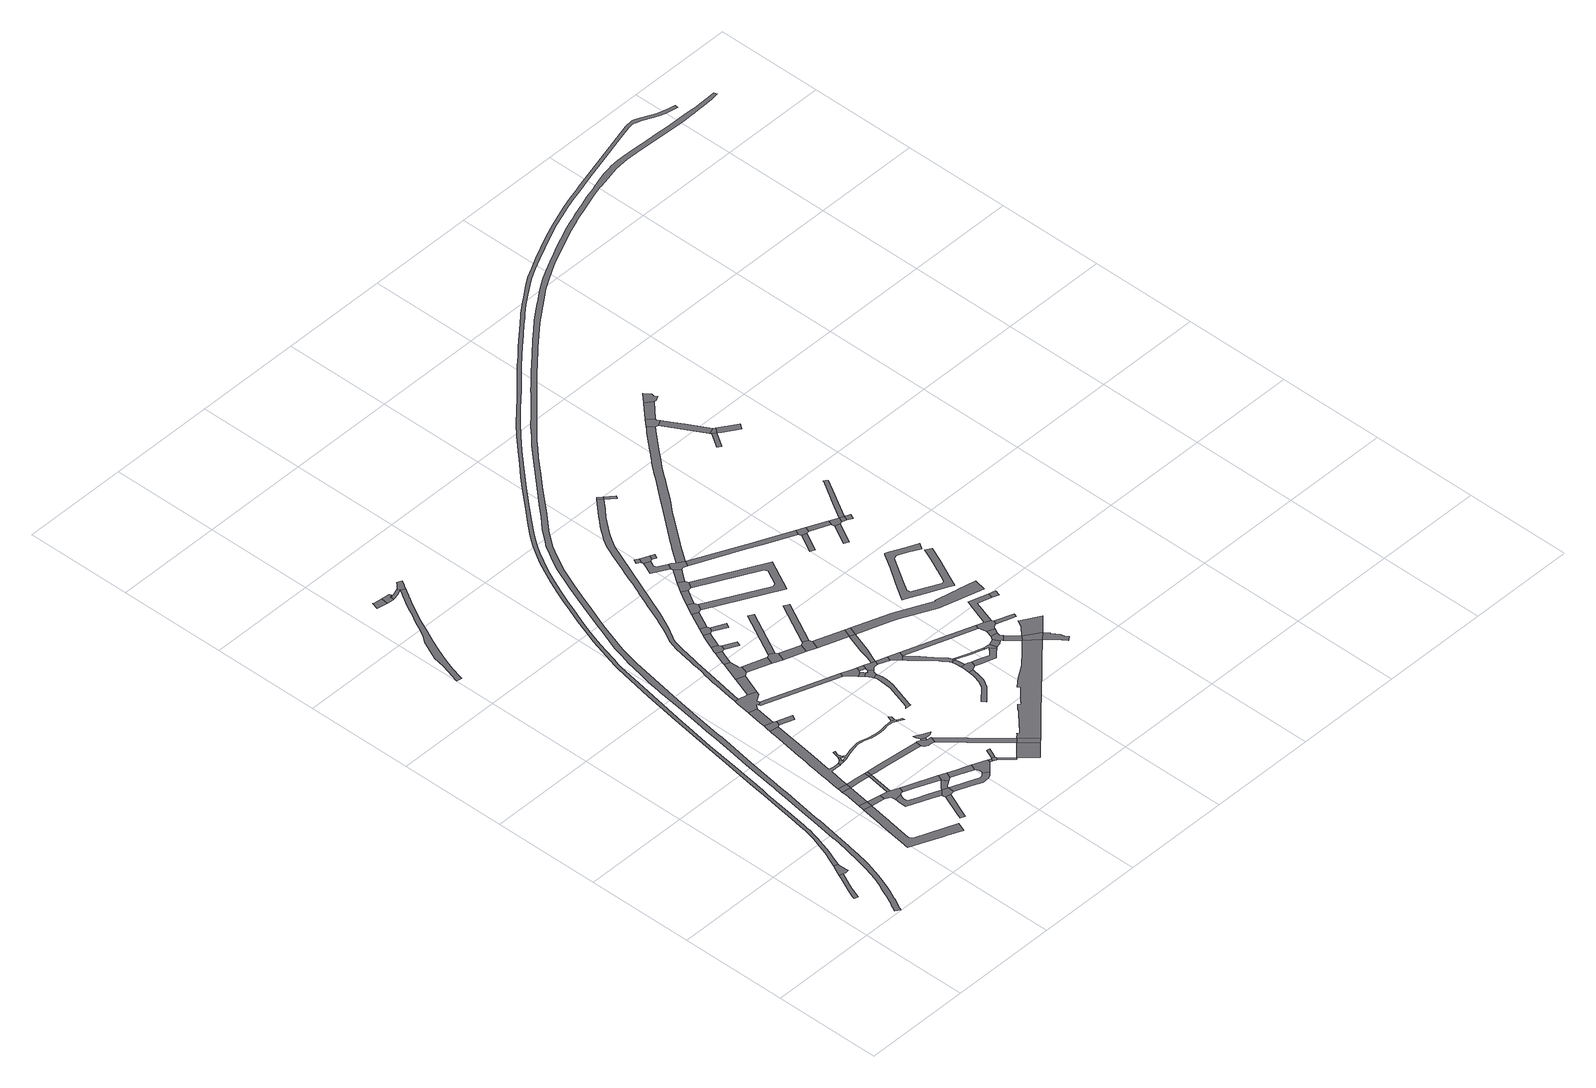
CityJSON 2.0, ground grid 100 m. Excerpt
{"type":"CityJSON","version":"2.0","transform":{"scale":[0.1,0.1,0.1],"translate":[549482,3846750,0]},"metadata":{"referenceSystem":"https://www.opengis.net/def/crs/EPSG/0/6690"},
"CityObjects":{
"road1":{"type":"Road","attributes":{"RoadStructureAttribute.sectionType":"1"},"geometry":[{"type":"MultiSurface","lod":"1","boundaries":[[[0,1,2,3,4,5,6,7,8,9,10,11,12,13,14]]]}]},
"road2":{"type":"Road","geometry":[{"type":"MultiSurface","lod":"1","boundaries":[[[15,16,17,0,14,18,19,20,21,22,23,24,25]]]}]},
"road3":{"type":"Road","attributes":{"RoadStructureAttribute.sectionType":"1"},"geometry":[{"type":"MultiSurface","lod":"1","boundaries":[[[26,27,28,29,30,31,32,33,34,35,36,37,38,39,40,41,42,43,44]]]}]},
"road4":{"type":"Road","geometry":[{"type":"MultiSurface","lod":"1","boundaries":[[[45,26,44,46]]]}]},
"road5":{"type":"Road","attributes":{"RoadStructureAttribute.sectionType":"1"},"geometry":[{"type":"MultiSurface","lod":"1","boundaries":[[[47,48,49,50,45,46,51]]]}]},
"road6":{"type":"Road","attributes":{"RoadStructureAttribute.sectionType":"1"},"geometry":[{"type":"MultiSurface","lod":"1","boundaries":[[[46,44,52,53]]]}]},
"road7":{"type":"Road","geometry":[{"type":"MultiSurface","lod":"1","boundaries":[[[54,55,47,51,56]]]}]},
"road8":{"type":"Road","geometry":[{"type":"MultiSurface","lod":"1","boundaries":[[[53,52,57,58,59,60,61,62,63,64,65,66]]]}]},
"road9":{"type":"Road","attributes":{"RoadStructureAttribute.sectionType":"1"},"geometry":[{"type":"MultiSurface","lod":"1","boundaries":[[[67,56,51,68,69,70]]]}]},
"road10":{"type":"Road","attributes":{"RoadStructureAttribute.sectionType":"1"},"geometry":[{"type":"MultiSurface","lod":"1","boundaries":[[[69,66,65,71]]]}]},
"road11":{"type":"Road","attributes":{"RoadStructureAttribute.sectionType":"1"},"geometry":[{"type":"MultiSurface","lod":"1","boundaries":[[[72,73,74,75,76,77,61,60,78,79,80,81,82,83]]]}]},
"road12":{"type":"Road","attributes":{"RoadStructureAttribute.sectionType":"1"},"geometry":[{"type":"MultiSurface","lod":"1","boundaries":[[[84,85,86,87,88]]]}]},
"road13":{"type":"Road","attributes":{"RoadStructureAttribute.sectionType":"1"},"geometry":[{"type":"MultiSurface","lod":"1","boundaries":[[[89,90,91,92,93,94,95,96,97,98,99,100,101,102,103,104,105,106,107,108,109,110,111,112,113,114,115,116,117,118,119,120,121,122,123,124]]]}]},
"road14":{"type":"Road","attributes":{"RoadStructureAttribute.sectionType":"1"},"geometry":[{"type":"MultiSurface","lod":"1","boundaries":[[[125,126,127,128,129,130,131,132,133,134,135,136,137,138,139,140,141,142,143,54,56,144,145,146,147,148,149,150,151,152]]]}]},
"road15":{"type":"Road","geometry":[{"type":"MultiSurface","lod":"1","boundaries":[[[70,69,71,153]]]}]},
"road16":{"type":"Road","geometry":[{"type":"MultiSurface","lod":"1","boundaries":[[[154,155,148,147,156,157,158,159,160,161,162]]]}]},
"road17":{"type":"Road","geometry":[{"type":"MultiSurface","lod":"1","boundaries":[[[163,164,165,154,162,166,167,168,169]]]}]},
"road18":{"type":"Road","geometry":[{"type":"MultiSurface","lod":"1","boundaries":[[[83,82,84,88,170,171]]]}]},
"road19":{"type":"Road","attributes":{"RoadStructureAttribute.sectionType":"1"},"geometry":[{"type":"MultiSurface","lod":"1","boundaries":[[[172,64,63,173,174,175]]]}]},
"road20":{"type":"Road","geometry":[{"type":"MultiSurface","lod":"1","boundaries":[[[176,177,178,179,180,181,163,169,182,183,184]]]}]},
"road21":{"type":"Road","attributes":{"RoadStructureAttribute.sectionType":"1"},"geometry":[{"type":"MultiSurface","lod":"1","boundaries":[[[185,186,187,188,189,190]]]}]},
"road22":{"type":"Road","attributes":{"RoadStructureAttribute.sectionType":"1"},"geometry":[{"type":"MultiSurface","lod":"1","boundaries":[[[174,191,192,193,194,83,171,195,196,197,198]]]}]},
"road23":{"type":"Road","geometry":[{"type":"MultiSurface","lod":"1","boundaries":[[[199,200,125,152,201,202,203]]]}]},
"road24":{"type":"Road","geometry":[{"type":"MultiSurface","lod":"1","boundaries":[[[190,189,204,205,206,207,208,209,210]]]}]},
"road25":{"type":"Road","attributes":{"RoadStructureAttribute.sectionType":"1"},"geometry":[{"type":"MultiSurface","lod":"1","boundaries":[[[211,212,213,214,215,199,203,216]]]}]},
"road26":{"type":"Road","geometry":[{"type":"MultiSurface","lod":"1","boundaries":[[[217,175,174,198,218,219,220]]]}]},
"road27":{"type":"Road","attributes":{"RoadStructureAttribute.sectionType":"1"},"geometry":[{"type":"MultiSurface","lod":"1","boundaries":[[[221,222,153,71,223,224,225,226]]]}]},
"road28":{"type":"Road","attributes":{"RoadStructureAttribute.sectionType":"1"},"geometry":[{"type":"MultiSurface","lod":"1","boundaries":[[[227,228,229,230,231,232,233,206,205,234,235,236,237,238,239,89]]]}]},
"road29":{"type":"Road","attributes":{"RoadStructureAttribute.sectionType":"1"},"geometry":[{"type":"MultiSurface","lod":"1","boundaries":[[[240,241,242,243,244,245,246,247,248,171,170,249,250,251,252,253,254,255,256]]]}]},
"road30":{"type":"Road","geometry":[{"type":"MultiSurface","lod":"1","boundaries":[[[257,258,202,201]]]}]},
"road31":{"type":"Road","attributes":{"RoadStructureAttribute.sectionType":"1"},"geometry":[{"type":"MultiSurface","lod":"1","boundaries":[[[259,260,220,219,261,262,263,264,265,266]]]}]},
"road32":{"type":"Road","geometry":[{"type":"MultiSurface","lod":"1","boundaries":[[[267,268,269,270,271,211,216,272,273,274,275,276,277,278,279]]]}]},
"road33":{"type":"Road","attributes":{"RoadStructureAttribute.sectionType":"1"},"geometry":[{"type":"MultiSurface","lod":"1","boundaries":[[[280,281,282,283,284,285,286,287,288,289,290,291,292,293,184,183,294,295,296,297,298,159,158,299,300,301,302,303,304,305,306,307,308,309,310,311,312,313,314,315,316,317]]]}]},
"road34":{"type":"Road","geometry":[{"type":"MultiSurface","lod":"1","boundaries":[[[318,319,320,321,227,89,124,322,323,324]]]}]},
"road35":{"type":"Road","geometry":[{"type":"MultiSurface","lod":"1","boundaries":[[[266,265,264,325,326,327,328,329,330,331,256,255,332,333]]]}]},
"road36":{"type":"Road","attributes":{"RoadStructureAttribute.sectionType":"1"},"geometry":[{"type":"MultiSurface","lod":"1","boundaries":[[[334,278,277,335]]]}]},
"road37":{"type":"Road","geometry":[{"type":"MultiSurface","lod":"1","boundaries":[[[336,226,225,337,338,339,340,341,342,343,344,345]]]}]},
"road38":{"type":"Road","geometry":[{"type":"MultiSurface","lod":"1","boundaries":[[[346,345,344,347]]]}]},
"road39":{"type":"Road","attributes":{"RoadStructureAttribute.sectionType":"1"},"geometry":[{"type":"MultiSurface","lod":"1","boundaries":[[[333,332,348,349]]]}]},
"road40":{"type":"Road","geometry":[{"type":"MultiSurface","lod":"1","boundaries":[[[350,349,348,351,352,353]]]}]},
"road41":{"type":"Road","geometry":[{"type":"MultiSurface","lod":"1","boundaries":[[[354,355,356,357,358,359,360,361,346,347]]]}]},
"road42":{"type":"Road","geometry":[{"type":"MultiSurface","lod":"1","boundaries":[[[362,363,334,335,364,365,366,367]]]}]},
"road43":{"type":"Road","geometry":[{"type":"MultiSurface","lod":"1","boundaries":[[[368,369,370,350,353]]]}]},
"road44":{"type":"Road","attributes":{"RoadStructureAttribute.sectionType":"1"},"geometry":[{"type":"MultiSurface","lod":"1","boundaries":[[[352,351,371,372]]]}]},
"road45":{"type":"Road","attributes":{"RoadStructureAttribute.sectionType":"1"},"geometry":[{"type":"MultiSurface","lod":"1","boundaries":[[[274,273,373,374,375]]]}]},
"road46":{"type":"Road","geometry":[{"type":"MultiSurface","lod":"1","boundaries":[[[376,377,317,316]]]}]},
"road47":{"type":"Road","attributes":{"RoadStructureAttribute.sectionType":"1"},"geometry":[{"type":"MultiSurface","lod":"1","boundaries":[[[378,379,380,315,314]]]}]},
"road48":{"type":"Road","attributes":{"RoadStructureAttribute.sectionType":"1"},"geometry":[{"type":"MultiSurface","lod":"1","boundaries":[[[381,382,383,362,367,384,385]]]}]},
"road49":{"type":"Road","attributes":{"RoadStructureAttribute.sectionType":"1"},"geometry":[{"type":"MultiSurface","lod":"1","boundaries":[[[386,342,341,387,388,389]]]}]},
"road50":{"type":"Road","attributes":{"RoadStructureAttribute.sectionType":"1"},"geometry":[{"type":"MultiSurface","lod":"1","boundaries":[[[365,364,390,391]]]}]},
"road51":{"type":"Road","geometry":[{"type":"MultiSurface","lod":"1","boundaries":[[[392,393,381,385,394,395,396]]]}]},
"road52":{"type":"Road","attributes":{"RoadStructureAttribute.sectionType":"1"},"geometry":[{"type":"MultiSurface","lod":"1","boundaries":[[[388,397,372,398,399]]]}]},
"road53":{"type":"Road","attributes":{"RoadStructureAttribute.sectionType":"1"},"geometry":[{"type":"MultiSurface","lod":"1","boundaries":[[[400,401,402,392,396,403,404,405]]]}]},
"road54":{"type":"Road","geometry":[{"type":"MultiSurface","lod":"1","boundaries":[[[406,407,395,394]]]}]},
"road55":{"type":"Road","geometry":[{"type":"MultiSurface","lod":"1","boundaries":[[[408,409,391,390,410,411,412]]]}]},
"road56":{"type":"Road","geometry":[{"type":"MultiSurface","lod":"1","boundaries":[[[389,388,399,413]]]}]},
"road57":{"type":"Road","geometry":[{"type":"MultiSurface","lod":"1","boundaries":[[[414,415,400,405,416,417,418]]]}]},
"road58":{"type":"Road","attributes":{"RoadStructureAttribute.sectionType":"1"},"geometry":[{"type":"MultiSurface","lod":"1","boundaries":[[[419,420,421,422,423,424,425,426,427,428,429]]]}]},
"road59":{"type":"Road","geometry":[{"type":"MultiSurface","lod":"1","boundaries":[[[430,375,374,431,432,433,434,435,436]]]}]},
"road60":{"type":"Road","attributes":{"RoadStructureAttribute.sectionType":"1"},"geometry":[{"type":"MultiSurface","lod":"1","boundaries":[[[411,410,437,438]]]}]},
"road61":{"type":"Road","attributes":{"RoadStructureAttribute.sectionType":"1"},"geometry":[{"type":"MultiSurface","lod":"1","boundaries":[[[439,433,432,440,441,442]]]}]},
"road62":{"type":"Road","geometry":[{"type":"MultiSurface","lod":"1","boundaries":[[[443,444,417,416]]]}]},
"road63":{"type":"Road","attributes":{"RoadStructureAttribute.sectionType":"1"},"geometry":[{"type":"MultiSurface","lod":"1","boundaries":[[[445,446,414,418,447,448]]]}]},
"road64":{"type":"Road","geometry":[{"type":"MultiSurface","lod":"1","boundaries":[[[449,450,451,452,453,454,455,456,457,442,441,458,459,460,429,428,461,462,463,464],[465,466,467,468,469,470,471]]]}]},
"road65":{"type":"Road","attributes":{"RoadStructureAttribute.sectionType":"1"},"geometry":[{"type":"MultiSurface","lod":"1","boundaries":[[[472,436,435,473,474,475,476,477]]]}]},
"road66":{"type":"Road","attributes":{"RoadStructureAttribute.sectionType":"1"},"geometry":[{"type":"MultiSurface","lod":"1","boundaries":[[[478,479,408,412]]]}]},
"road67":{"type":"Road","geometry":[{"type":"MultiSurface","lod":"1","boundaries":[[[480,481,482,445,448,483,484,485]]]}]},
"road68":{"type":"Road","geometry":[{"type":"MultiSurface","lod":"1","boundaries":[[[486,487,438,437,488,489,490]]]}]},
"road69":{"type":"Road","attributes":{"RoadStructureAttribute.sectionType":"1"},"geometry":[{"type":"MultiSurface","lod":"1","boundaries":[[[491,492,493,494,495,496,497,498,499,500,501,502,503,504,505,506,507,508,509,510,511,512,513,514,515,516,517,518,519,520,521,522,523,524,525,526,527,528,529,530,531,532,533,534,535,536,537,538,539,540,541,542,543,544,545,546,267,279,547,548,549,550,551,552,553,554,555,556,557,558,559,560,561,562,563,564,565]]]}]},
"road70":{"type":"Road","geometry":[{"type":"MultiSurface","lod":"1","boundaries":[[[566,477,476,567,568,569,570,452,451,571,572,573,574,575,576,577,578,579,580]]]}]},
"road71":{"type":"Road","attributes":{"RoadStructureAttribute.sectionType":"1"},"geometry":[{"type":"MultiSurface","lod":"1","boundaries":[[[581,582,480,485,583,584,585]]]}]},
"road72":{"type":"Road","attributes":{"RoadStructureAttribute.sectionType":"1"},"geometry":[{"type":"MultiSurface","lod":"1","boundaries":[[[579,578,586,587,588]]]}]},
"road73":{"type":"Road","attributes":{"RoadStructureAttribute.sectionType":"1"},"geometry":[{"type":"MultiSurface","lod":"1","boundaries":[[[489,488,589,590,591]]]}]},
"road74":{"type":"Road","attributes":{"RoadStructureAttribute.sectionType":"1"},"geometry":[{"type":"MultiSurface","lod":"1","boundaries":[[[592,593,594,595,596,597,598,599,600,601,602,603,604]]]}]},
"road75":{"type":"Road","attributes":{"RoadStructureAttribute.sectionType":"1"},"geometry":[{"type":"MultiSurface","lod":"1","boundaries":[[[590,605,606,607,580,579,608,609,610,611]]]}]},
"road76":{"type":"Road","geometry":[{"type":"MultiSurface","lod":"1","boundaries":[[[588,587,612,613,614,615]]]}]},
"road77":{"type":"Road","attributes":{"RoadStructureAttribute.sectionType":"1"},"geometry":[{"type":"MultiSurface","lod":"1","boundaries":[[[616,617,486,490]]]}]},
"road78":{"type":"Road","geometry":[{"type":"MultiSurface","lod":"1","boundaries":[[[618,581,585,619,620,621]]]}]},
"road79":{"type":"Road","attributes":{"RoadStructureAttribute.sectionType":"1"},"geometry":[{"type":"MultiSurface","lod":"1","boundaries":[[[622,623,624,625,614,613,626,627,628,629,630,631,632,633]]]}]},
"road80":{"type":"Road","geometry":[{"type":"MultiSurface","lod":"1","boundaries":[[[591,590,611,634]]]}]},
"road81":{"type":"Road","attributes":{"RoadStructureAttribute.sectionType":"1"},"geometry":[{"type":"MultiSurface","lod":"1","boundaries":[[[635,636,637,618,621,638,639]]]}]},
"road82":{"type":"Road","geometry":[{"type":"MultiSurface","lod":"1","boundaries":[[[640,641,642,643]]]}]},
"road83":{"type":"Road","attributes":{"RoadStructureAttribute.sectionType":"1"},"geometry":[{"type":"MultiSurface","lod":"1","boundaries":[[[644,645,646,647,648,649,650,651,652,653,654,655,656,657,658,659,660,389,413,661,662,663,664,665,666,667,668,669,670]]]}]},
"road84":{"type":"Road","geometry":[{"type":"MultiSurface","lod":"1","boundaries":[[[671,672,673,674,675,676,677]]]}]},
"road85":{"type":"Road","attributes":{"RoadStructureAttribute.sectionType":"1"},"geometry":[{"type":"MultiSurface","lod":"1","boundaries":[[[678,679,632,680,681,682]]]}]},
"road86":{"type":"Road","geometry":[{"type":"MultiSurface","lod":"1","boundaries":[[[683,682,681,684,592,604,685,686,687]]]}]},
"road87":{"type":"Road","geometry":[{"type":"MultiSurface","lod":"1","boundaries":[[[633,632,679,688]]]}]},
"road88":{"type":"Road","geometry":[{"type":"MultiSurface","lod":"1","boundaries":[[[643,642,671,677,689,690]]]}]},
"road89":{"type":"Road","attributes":{"RoadStructureAttribute.sectionType":"1"},"geometry":[{"type":"MultiSurface","lod":"1","boundaries":[[[691,692,620,619,693,694,695,696,484,483]]]}]},
"road90":{"type":"Road","geometry":[{"type":"MultiSurface","lod":"1","boundaries":[[[697,674,673,635,639,698,699,700,701]]]}]},
"road91":{"type":"Road","geometry":[{"type":"MultiSurface","lod":"1","boundaries":[[[702,703,690,689]]]}]},
"road92":{"type":"Road","geometry":[{"type":"MultiSurface","lod":"1","boundaries":[[[704,688,679,705,706,707,708,709]]]}]},
"road93":{"type":"Road","attributes":{"RoadStructureAttribute.sectionType":"1"},"geometry":[{"type":"MultiSurface","lod":"1","boundaries":[[[710,711,712,713,714,687,686,715,716,717,718,719,720]]]}]},
"road94":{"type":"Road","attributes":{"RoadStructureAttribute.sectionType":"1"},"geometry":[{"type":"MultiSurface","lod":"1","boundaries":[[[721,615,614,722,723,724]]]}]},
"road95":{"type":"Road","geometry":[{"type":"MultiSurface","lod":"1","boundaries":[[[725,726,709,708,727,710,720,728,729]]]}]},
"road96":{"type":"Road","attributes":{"RoadStructureAttribute.sectionType":"1"},"geometry":[{"type":"MultiSurface","lod":"1","boundaries":[[[730,731,732,729,728,733,734,735]]]}]},
"road97":{"type":"Road","geometry":[{"type":"MultiSurface","lod":"1","boundaries":[[[736,730,735,737,738,739,740,741,742,743,744]]]}]},
"road98":{"type":"Road","attributes":{"RoadStructureAttribute.sectionType":"1"},"geometry":[{"type":"MultiSurface","lod":"1","boundaries":[[[745,746,747,748,749,750,751,752,634,611,753,754,755,756,757]]]}]},
"road99":{"type":"Road","attributes":{"RoadStructureAttribute.sectionType":"1"},"geometry":[{"type":"MultiSurface","lod":"1","boundaries":[[[758,736,744,759]]]}]},
"road100":{"type":"Road","attributes":{"RoadStructureAttribute.sectionType":"1"},"geometry":[{"type":"MultiSurface","lod":"1","boundaries":[[[740,739,644,760]]]}]},
"road101":{"type":"Road","attributes":{"RoadStructureAttribute.sectionType":"1"},"geometry":[{"type":"MultiSurface","lod":"1","boundaries":[[[761,762,763,700,699,764,765,766,767,768]]]}]},
"road102":{"type":"Road","geometry":[{"type":"MultiSurface","lod":"1","boundaries":[[[724,723,769,758,759,770,771,772,773,774,775,776]]]}]},
"road103":{"type":"Road","geometry":[{"type":"MultiSurface","lod":"1","boundaries":[[[777,491,565,778]]]}]},
"road104":{"type":"Road","geometry":[{"type":"MultiSurface","lod":"1","boundaries":[[[760,644,670,779]]]}]},
"road105":{"type":"Road","geometry":[{"type":"MultiSurface","lod":"1","boundaries":[[[780,781,782,778,565]]]}]},
"road106":{"type":"Road","geometry":[{"type":"MultiSurface","lod":"1","boundaries":[[[783,784,785,786,787,788,789,790,779,670]]]}]},
"road107":{"type":"Road","attributes":{"RoadStructureAttribute.sectionType":"1"},"geometry":[{"type":"MultiSurface","lod":"1","boundaries":[[[773,772,791,792,793]]]}]},
"road108":{"type":"Road","attributes":{"RoadStructureAttribute.sectionType":"1"},"geometry":[{"type":"MultiSurface","lod":"1","boundaries":[[[794,795,760,779,796]]]}]},
"road109":{"type":"Road","attributes":{"RoadStructureAttribute.sectionType":"1"},"geometry":[{"type":"MultiSurface","lod":"1","boundaries":[[[797,798,799,776,775,800,801,802]]]}]},
"road110":{"type":"Road","geometry":[{"type":"MultiSurface","lod":"1","boundaries":[[[803,804,805,806]]]}]},
"road111":{"type":"Road","attributes":{"RoadStructureAttribute.sectionType":"1"},"geometry":[{"type":"MultiSurface","lod":"1","boundaries":[[[807,808,809,810,811,812,813,814,815,816,817,818,819,820,821,822,823,824,825,826,827,828,701,700,829,830,831,832,833,834,835,836,837,838,839,840,841,842,843,844,845,846,847]]]}]},
"road112":{"type":"Road","attributes":{"RoadStructureAttribute.sectionType":"1"},"geometry":[{"type":"MultiSurface","lod":"1","boundaries":[[[848,849,850,851,852,853,854,855,856,857,858,859,860,861,862,863,864,865,866,867,868,869,870,871,872,873,874,875,876,877,878,879,880,881,882,883,884,885,886,887,888,889,890,891,892,893,894,895]]]}]},
"road113":{"type":"Road","geometry":[{"type":"MultiSurface","lod":"1","boundaries":[[[802,801,896,897]]]}]},
"road114":{"type":"Road","geometry":[{"type":"MultiSurface","lod":"1","boundaries":[[[768,767,803,806,898,899]]]}]},
"road115":{"type":"Road","geometry":[{"type":"MultiSurface","lod":"1","boundaries":[[[900,901,902,903]]]}]},
"road116":{"type":"Road","attributes":{"RoadStructureAttribute.sectionType":"1"},"geometry":[{"type":"MultiSurface","lod":"1","boundaries":[[[899,898,904,905]]]}]},
"road117":{"type":"Road","geometry":[{"type":"MultiSurface","lod":"1","boundaries":[[[905,904,900,903,906,907]]]}]},
"road118":{"type":"Road","geometry":[{"type":"MultiSurface","lod":"1","boundaries":[[[907,906,908,909]]]}]},
"road119":{"type":"Road","attributes":{"RoadStructureAttribute.sectionType":"1"},"geometry":[{"type":"MultiSurface","lod":"1","boundaries":[[[909,908,910,911]]]}]},
"road120":{"type":"Road","attributes":{"RoadStructureAttribute.sectionType":"1"},"geometry":[{"type":"MultiSurface","lod":"1","boundaries":[[[912,913,914,915,916,917,918,919,920,921,922,923,924,925,926,927,928,929,930,931,932,933,934,935,936,937,938,939,940,941,942,943,944,945,946,947,948,949,950,951,952,953,954,955,956,957,958,959,960,961,962,963,964,965,966,967,968,969,970,971,972,973,974,975,976,977,978,979,980,981,982,983,984,985,986,987,988,989,990,991,992,993,994,995,996,997,998,999,1000,1001,1002,1003,1004,1005,1006,1007,1008,1009,1010,1011,1012,1013,1014,1015,1016,1017,1018,1019,1020,1021,1022,1023,1024,1025,1026,1027,1028,1029,1030,1031,1032,1033,1034,1035,1036,1037,1038,1039,1040,1041,1042,1043,1044,1045,1046,1047,1048,1049,1050,1051,1052,1053,1054,1055,1056,1057,1058,1059,1060,1061,1062,1063,1064,1065,1066,1067,1068,1069,1070,1071,1072,1073,1074,1075,1076,1077,1078,1079,1080,1081,1082,1083,1084,1085,1086,1087,1088,1089,1090,1091,1092,1093,1094,1095,1096,1097,1098,1099,1100,1101,1102,1103,1104,1105,1106,1107,1108,1109,1110,1111,1112,1113,1114,1115,1116,1117,1118,1119,1120,1121,1122,1123,1124,1125,1126,1127,1128,1129,1130,1131,1132,1133,1134,1135,1136,1137]]]}]},
"road121":{"type":"Road","attributes":{"RoadStructureAttribute.sectionType":"1"},"geometry":[{"type":"MultiSurface","lod":"1","boundaries":[[[1138,1139,1140,1141,1142,1143,1144,1145,1146,1147,1148,1149,1150,1151,1152,1153,1154,1155,1156,1157,1158,1159,1160,1161,1162,1163,1164,1165,1166,1167,1168,1169,1170,1171,1172,1173,1174,1175,1176,1177,1178,1179,1180,1181,1182,1183,1184,1185,1186,1187,1188,1189,1190,1191,1192,1193,1194,1195,1196,1197,1198,1199,1200,1201,1202,1203,1204,1205,1206,1207,1208,1209,1210,1211,1212,1213,1214,1215,1216,1217,15,25,1218,1219,1220,1221,1222,1223,1224,1225,1226,1227,1228,1229,1230,1231,1232,1233,1234,1235,1236,1237,1238,1239,1240,1241,1242,1243,1244,1245,1246,1247,1248,1249,1250,1251,1252,1253,1254,1255,1256,1257,1258,1259,1260,1261,1262,1263,1264,1265,1266,1267,1268,1269,1270,1271,1272,1273,1274,1275,1276,1277,1278,1279,1280,1281,1282,1283,1284,1285,1286,1287,1288,1289,1290,1291,1292,1293,1294,1295,1296,1297,1298,1299,1300,1301,1302,1303]]]}]},
"road122":{"type":"Road","attributes":{"RoadStructureAttribute.sectionType":"1"},"geometry":[{"type":"MultiSurface","lod":"1","boundaries":[[[1304,1305,1306,1307,1308,1309,1310,1311,907,909]]]}]},
"road123":{"type":"Road","geometry":[{"type":"MultiSurface","lod":"1","boundaries":[[[1312,1313,807,847,1314,1315,1316,1317]]]}]},
"road124":{"type":"Road","geometry":[{"type":"MultiSurface","lod":"1","boundaries":[[[1318,1319,1320,1321,1322,1323]]]}]},
"road125":{"type":"Road","attributes":{"RoadStructureAttribute.sectionType":"1"},"geometry":[{"type":"MultiSurface","lod":"1","boundaries":[[[1324,1325,1326,1315,1314,1327,1328,1329]]]}]},
"road126":{"type":"Road","attributes":{"RoadStructureAttribute.sectionType":"1"},"geometry":[{"type":"MultiSurface","lod":"1","boundaries":[[[1330,1331,1332,1312,1317,1333,1334]]]}]},
"road127":{"type":"Road","geometry":[{"type":"MultiSurface","lod":"1","boundaries":[[[1329,1328,1318,1323,1335]]]}]},
"road128":{"type":"Road","attributes":{"RoadStructureAttribute.sectionType":"1"},"geometry":[{"type":"MultiSurface","lod":"1","boundaries":[[[1335,1323,1336,1337,1338]]]}]},
"road129":{"type":"Road","geometry":[{"type":"MultiSurface","lod":"1","boundaries":[[[1339,1340,1330,1334,1341,1342,1343,1344]]]}]}
},
"vertices":[
[374,636,0],[357,599,0],[314,512,0],[305,492,0],[302,486,0],[297,476,0],[261,387,0],[253,365,0],[286,354,0],[314,428,0],[336,478,0],[337,480,0],[340,488,0],[346,503,0],[404,622,0],
[424,744,0],[407,708,0],[400,692,0],[417,626,0],[428,620,0],[461,622,0],[458,661,0],[457,668,0],[456,704,0],[457,719,0],[458,728,0],
[1064,1011,0],[1043,887,0],[1030,805,0],[1025,771,0],[990,543,0],[983,501,0],[977,461,0],[1120,400,0],[1253,344,0],[1286,330,0],[1422,275,0],[1454,354,0],[1091,502,0],[1069,537,0],[1068,538,0],[1106,772,0],[1109,792,0],[1113,816,0],[1144,998,0],
[1073,1070,0],[1154,1056,0],
[1103,1276,0],[1099,1249,0],[1102,1245,0],[1095,1195,0],[1187,1264,0],
[1270,980,0],[1279,1035,0],
[1110,1328,0],[1105,1295,0],[1195,1316,0],
[1300,969,0],[1318,951,0],[1325,930,0],[1325,911,0],[1394,920,0],[1407,933,0],[1428,933,0],[1447,981,0],[1370,1012,0],[1346,1023,0],
[1296,1304,0],[1292,1255,0],[1381,1247,0],[1385,1296,0],
[1406,1246,0],
[1538,768,0],[1454,802,0],[1383,832,0],[1374,850,0],[1374,871,0],[1378,891,0],[1319,858,0],[1320,799,0],[1372,777,0],[1536,708,0],[1606,679,0],[1654,720,0],
[1615,641,0],[1530,442,0],[1509,392,0],[1550,377,0],[1661,632,0],
[487,5433,0],[465,5395,0],[452,5374,0],[425,5327,0],[412,5305,0],[375,5244,0],[346,5189,0],[318,5136,0],[288,5077,0],[265,5031,0],[242,4987,0],[222,4954,0],[210,4933,0],[165,4877,0],[84,4691,0],[60,4577,0],[7,4392,0],[7,4390,0],[56,4378,0],[65,4413,0],[87,4501,0],[99,4536,0],[131,4625,0],[170,4724,0],[222,4844,0],[273,4950,0],[333,5071,0],[384,5170,0],[412,5223,0],[419,5235,0],[441,5275,0],[467,5316,0],[467,5317,0],[489,5352,0],[509,5384,0],[525,5410,0],
[1243,2178,0],[1239,2155,0],[1231,2107,0],[1223,2058,0],[1216,2010,0],[1208,1962,0],[1200,1913,0],[1192,1865,0],[1185,1817,0],[1177,1768,0],[1169,1720,0],[1161,1672,0],[1154,1623,0],[1146,1575,0],[1139,1528,0],[1132,1482,0],[1126,1435,0],[1119,1389,0],[1112,1342,0],[1204,1379,0],[1223,1503,0],[1272,1503,0],[1329,1504,0],[1328,1526,0],[1284,1525,0],[1228,1535,0],[1256,1725,0],[1326,2165,0],
[1410,1294,0],
[1361,1547,0],[1351,1536,0],[1341,1505,0],[1362,1508,0],[1381,1511,0],[1379,1524,0],[1378,1524,0],[1371,1525,0],[1371,1532,0],
[1377,1574,0],[1369,1556,0],[1363,1550,0],[1378,1544,0],[1379,1545,0],[1386,1556,0],[1389,1560,0],
[1704,642,0],[1706,699,0],
[1513,954,0],[1526,891,0],[1735,803,0],[1756,856,0],
[1403,1583,0],[1403,1606,0],[1414,1641,0],[1399,1644,0],[1382,1585,0],[1382,1583,0],[1399,1555,0],[1408,1550,0],[1411,1563,0],
[242,5481,0],[223,5485,0],[209,5422,0],[235,5417,0],[303,5405,0],[312,5471,0],
[1715,781,0],[1691,763,0],[1687,760,0],[1667,741,0],[1707,708,0],[1718,721,0],[1747,739,0],[1766,750,0],
[1255,2252,0],[1247,2204,0],[1346,2173,0],[1362,2220,0],[1336,2229,0],
[348,5396,0],[371,5397,0],[374,5428,0],[363,5428,0],[361,5428,0],[395,5447,0],[388,5461,0],
[1285,2444,0],[1283,2434,0],[1277,2391,0],[1270,2349,0],[1263,2300,0],[1368,2431,0],
[1787,843,0],[1777,757,0],[1803,775,0],[1825,828,0],
[1539,1282,0],[1444,1290,0],[1455,1241,0],[1569,1229,0],[1920,1193,0],[1925,1247,0],
[473,5460,0],[462,5454,0],[457,5452,0],[441,5445,0],[438,5444,0],[435,5443,0],[410,5436,0],[394,5400,0],[411,5405,0],[426,5410,0],[442,5416,0],[452,5419,0],[457,5421,0],
[2009,614,0],[2002,608,0],[1995,602,0],[1986,598,0],[1977,596,0],[1968,595,0],[1958,597,0],[1918,613,0],[1865,635,0],[1853,578,0],[1938,541,0],[1961,540,0],[1969,540,0],[1997,543,0],[2029,555,0],[2060,586,0],[2014,622,0],
[1477,2129,0],[1501,2173,0],
[1976,767,0],[1907,794,0],[1832,763,0],[1891,738,0],[1924,724,0],[1999,692,0],[2005,706,0],[2022,748,0],
[1312,2615,0],[1305,2573,0],[1296,2519,0],[1291,2484,0],[1290,2476,0],[1399,2472,0],[1409,2451,0],[1445,2467,0],[1433,2494,0],[1499,2534,0],[1511,2566,0],[1436,2594,0],[1345,2612,0],
[1961,1558,0],[1908,1555,0],[1859,1546,0],[1816,1545,0],[1772,1548,0],[1700,1562,0],[1641,1577,0],[1605,1580,0],[1571,1577,0],[1510,1565,0],[1450,1548,0],[1428,1552,0],[1420,1557,0],[1419,1557,0],[1418,1543,0],[1417,1536,0],[1414,1534,0],[1399,1530,0],[1396,1529,0],[1399,1514,0],[1404,1515,0],[1407,1516,0],[1452,1531,0],[1500,1545,0],[1588,1564,0],[1624,1564,0],[1666,1557,0],[1727,1540,0],[1790,1530,0],[1829,1528,0],[1862,1533,0],[1920,1542,0],[1947,1544,0],[1972,1540,0],[2002,1523,0],[2011,1539,0],[2002,1548,0],[1978,1559,0],
[535,5516,0],[520,5499,0],[503,5481,0],[484,5466,0],[544,5442,0],[548,5448,0],[574,5493,0],
[2009,684,0],[2014,676,0],[2018,668,0],[2021,659,0],[2022,649,0],[2021,640,0],[2018,631,0],[2147,666,0],[2158,693,0],
[1507,2789,0],[1585,2760,0],
[1941,1246,0],[1935,1168,0],[1966,1148,0],[2002,1149,0],[2007,1148,0],[2028,1142,0],[2046,1196,0],[2022,1201,0],[2003,1204,0],[1969,1229,0],
[1981,1246,0],[2015,1225,0],
[2172,655,0],[2184,682,0],
[2193,686,0],[2205,642,0],[2221,657,0],[2218,676,0],
[2028,1224,0],[2047,1223,0],[2069,1228,0],[2092,1242,0],[2040,1268,0],[1960,1307,0],[1963,1282,0],[1973,1260,0],
[1571,2971,0],[1545,2895,0],[1621,2779,0],[1647,2853,0],[1628,2860,0],[1621,2954,0],
[2236,714,0],[2262,770,0],[2235,775,0],
[2314,530,0],[2333,547,0],
[1416,2435,0],[2100,2191,0],[2113,2229,0],
[2016,1590,0],[1995,1606,0],
[2060,1492,0],[2059,1516,0],[2029,1527,0],
[1620,3109,0],[1605,3073,0],[1578,2992,0],[1660,3050,0],[1675,3086,0],
[2238,982,0],[2198,949,0],[2455,659,0],[2496,695,0],
[1834,2703,0],[1861,2778,0],
[1650,3180,0],[1632,3137,0],[1700,3092,0],[1715,3134,0],[1705,3157,0],
[2413,621,0],[2458,410,0],[2580,522,0],
[1712,3326,0],[1698,3294,0],[1669,3226,0],[1728,3211,0],[1752,3271,0],[1767,3301,0],
[1816,3033,0],[1836,3074,0],
[1894,2799,0],[1889,2789,0],[1927,2670,0],[1954,2745,0],[1943,2773,0],
[2621,558,0],
[1748,3398,0],[1721,3344,0],[1791,3306,0],[1810,3347,0],[1801,3371,0],
[2264,1969,0],[2256,1826,0],[2183,1597,0],[2160,1574,0],[2218,1571,0],[2219,1593,0],[2300,1839,0],[2310,1916,0],[2306,1967,0],[2297,2011,0],[2255,1998,0],
[2216,2192,0],[2145,2152,0],[2185,2106,0],[2227,2127,0],[2227,2135,0],[2234,2141,0],[2248,2181,0],
[2120,2601,0],[2147,2678,0],
[2244,2103,0],[2207,2079,0],[2219,2064,0],[2252,2091,0],
[1917,3240,0],[1938,3280,0],
[1830,3559,0],[1797,3496,0],[1832,3432,0],[1883,3532,0],
[2312,2055,0],[2318,2062,0],[2319,2063,0],[2285,2096,0],[2281,2092,0],[2276,2089,0],[2269,2087,0],[2263,2087,0],[2257,2088,0],[2225,2056,0],[2250,2013,0],[2251,2011,0],[2298,2022,0],[2301,2033,0],[2305,2044,0],[2311,2053,0],[2270,2082,0],[2269,2083,0],[2269,2085,0],[2270,2086,0],[2271,2086,0],[2272,2084,0],[2271,2083,0],
[2284,2168,0],[2247,2136,0],[2266,2129,0],[2282,2123,0],[2289,2120,0],[2304,2161,0],
[2164,3194,0],[2115,3220,0],
[1886,3661,0],[1875,3643,0],[1866,3628,0],[1916,3542,0],[1949,3598,0],[1935,3630,0],
[2180,2699,0],[2175,2688,0],[2212,2568,0],[2239,2645,0],[2229,2673,0],
[2314,5019,0],[2280,4983,0],[2246,4946,0],[2212,4910,0],[2177,4869,0],[2141,4828,0],[2105,4787,0],[2069,4746,0],[2038,4702,0],[2007,4658,0],[1984,4621,0],[1961,4585,0],[1940,4537,0],[1919,4490,0],[1902,4446,0],[1884,4403,0],[1867,4360,0],[1850,4316,0],[1832,4273,0],[1815,4230,0],[1797,4187,0],[1780,4143,0],[1762,4100,0],[1744,4057,0],[1727,4015,0],[1709,3972,0],[1691,3929,0],[1673,3886,0],[1655,3843,0],[1637,3800,0],[1620,3757,0],[1602,3714,0],[1585,3678,0],[1569,3641,0],[1552,3605,0],[1544,3588,0],[1542,3583,0],[1536,3569,0],[1508,3518,0],[1479,3468,0],[1466,3420,0],[1453,3373,0],[1441,3309,0],[1429,3245,0],[1419,3195,0],[1409,3145,0],[1400,3096,0],[1390,3046,0],[1380,2996,0],[1370,2946,0],[1360,2897,0],[1351,2847,0],[1341,2792,0],[1332,2738,0],[1323,2683,0],[1314,2628,0],[1400,2915,0],[1443,3143,0],[1450,3180,0],[1481,3336,0],[1505,3426,0],[1517,3458,0],[1529,3483,0],[1564,3541,0],[1580,3569,0],[1581,3570,0],[1586,3579,0],[1667,3742,0],[1954,4427,0],[2003,4537,0],[2044,4609,0],[2089,4678,0],[2208,4822,0],[2272,4887,0],[2348,4975,0],
[2341,2148,0],[2290,2114,0],[2290,2108,0],[2289,2102,0],[2287,2100,0],[2326,2070,0],[2335,2076,0],[2337,2077,0],[2345,2081,0],[2356,2085,0],[2367,2087,0],[2379,2087,0],[2390,2086,0],[2404,2124,0],[2371,2137,0],
[1967,3799,0],[1937,3752,0],[1964,3680,0],[2009,3753,0],[2018,3768,0],
[2401,2083,0],[2492,2046,0],[2506,2088,0],
[2353,2518,0],[2482,2473,0],[2509,2549,0],
[2812,1495,0],[2804,1448,0],[2801,1428,0],[2782,1365,0],[2746,1301,0],[2623,1192,0],[2650,1162,0],[2778,1275,0],[2819,1350,0],[2840,1418,0],[2851,1486,0],[2852,1491,0],[2852,1495,0],
[2417,2284,0],[2396,2207,0],[2381,2164,0],[2427,2184,0],[2431,2194,0],[2465,2266,0],[2530,2456,0],
[2511,2029,0],[2559,1977,0],[2597,2012,0],[2611,2052,0],
[2438,3068,0],[2390,3093,0],
[2023,3889,0],[2053,3771,0],[2088,3826,0],[2075,3857,0],
[2821,1729,0],[2779,1781,0],[2681,1905,0],[2668,1921,0],[2567,1969,0],[2571,1965,0],[2586,1947,0],[2747,1756,0],[2761,1739,0],[2787,1707,0],[2805,1671,0],[2838,1695,0],
[2557,2532,0],
[2114,4016,0],[2088,3981,0],[2034,3906,0],[2110,3907,0],[2164,3972,0],
[1991,4320,0],[1972,4279,0],[2010,4261,0],[2029,4302,0],
[3365,1441,0],[3269,1351,0],[3156,1251,0],[3091,1210,0],[3022,1167,0],[2939,1102,0],[2956,1081,0],[2844,977,0],[2809,940,0],[2792,959,0],[2758,929,0],[2736,898,0],[2708,869,0],[2653,816,0],[2553,720,0],[2540,735,0],[2535,730,0],[2764,689,0],[2846,764,0],[3018,918,0],[3215,1094,0],[3247,1123,0],[3283,1155,0],[3357,1222,0],[3421,1278,0],[3435,1291,0],[3483,1334,0],
[2016,4239,0],[1958,4121,0],[2111,4041,0],[2137,4090,0],[2049,4136,0],[2040,4162,0],[2066,4215,0],
[2850,1642,0],[2845,1675,0],[2811,1638,0],[2815,1582,0],[2854,1585,0],
[2887,1575,0],[2816,1562,0],[2873,1504,0],[2896,1515,0],[2914,1565,0],
[2850,1690,0],
[2091,4223,0],[2110,4264,0],
[2554,3209,0],[2710,3508,0],[2600,3492,0],[2610,3458,0],[2538,3318,0],[2505,3308,0],
[2160,4078,0],[2190,3980,0],[2226,3964,0],[2248,4014,0],[2192,4056,0],
[2127,4206,0],[2147,4246,0],
[2974,1647,0],[2858,1671,0],[2974,1630,0],[3064,1598,0],[3089,1589,0],[3095,1604,0],
[3123,1568,0],[3089,1534,0],[3065,1511,0],[2967,1546,0],[2937,1557,0],[2957,1493,0],[3030,1468,0],[3076,1452,0],[3141,1509,0],[3143,1510,0],[3167,1531,0],
[3037,1904,0],[3017,1867,0],[3237,1791,0],[3250,1830,0],
[3138,1600,0],[3109,1603,0],[3130,1575,0],[3176,1534,0],[3160,1600,0],
[3217,1625,0],[3196,1612,0],[3187,1607,0],[3197,1539,0],[3215,1544,0],[3245,1564,0],
[3236,1653,0],[3252,1566,0],[3258,1564,0],[3267,1554,0],[3307,1589,0],[3295,1609,0],[3293,1617,0],[3294,1623,0],[3298,1643,0],
[3470,2214,0],[3447,2218,0],[3415,2227,0],[3250,2262,0],[3246,2252,0],[3236,2256,0],[2914,2406,0],[2829,2436,0],[2830,2351,0],[2890,2329,0],[3206,2181,0],[3608,2069,0],[3631,2180,0],
[3258,1719,0],[3320,1689,0],
[3402,1478,0],
[2816,3752,0],[2806,3757,0],[2796,3761,0],[2682,3760,0],[2785,3711,0],[2817,3697,0],[3087,3577,0],[3107,3623,0],
[3243,1770,0],[3327,1704,0],[3357,1727,0],[3369,1723,0],[3382,1759,0],[3379,1765,0],[3372,1777,0],[3322,1805,0],
[2329,5034,0],[2367,4998,0],
[3545,1389,0],
[2430,4909,0],[2439,4920,0],[2449,4932,0],
[3586,1217,0],[3582,1213,0],[3615,1172,0],[3651,1202,0],[3627,1233,0],[3618,1269,0],[3578,1336,0],[3581,1338,0],
[3518,1671,0],[3541,1665,0],[3553,1698,0],
[3515,1621,0],[3475,1553,0],[3689,1518,0],
[3475,2037,0],[3410,2058,0],[3402,2034,0],[3447,1995,0],[3572,1957,0],[3587,2004,0],
[3096,3548,0],[3002,3376,0],[3042,3355,0],[3138,3532,0],
[3203,5309,0],[3180,5284,0],[3159,5261,0],[3134,5234,0],[3091,5183,0],[3061,5149,0],[3051,5139,0],[3034,5120,0],[3007,5088,0],[2981,5057,0],[2977,5053,0],[2939,5009,0],[2927,4994,0],[2902,4966,0],[2875,4932,0],[2839,4886,0],[2805,4842,0],[2642,4635,0],[2615,4601,0],[2328,4238,0],[2325,4235,0],[2299,4203,0],[2296,4078,0],[2355,4157,0],[2370,4177,0],[2550,4407,0],[2601,4474,0],[2699,4588,0],[2806,4730,0],[2843,4776,0],[2878,4820,0],[2923,4878,0],[2941,4900,0],[2968,4934,0],[3012,4986,0],[3050,5029,0],[3094,5081,0],[3139,5134,0],[3145,5140,0],[3189,5190,0],[3246,5255,0],
[3548,2850,0],[3463,2891,0],[3437,2903,0],[3431,2906,0],[3408,2916,0],[3383,2928,0],[3375,2916,0],[3289,2783,0],[3185,2625,0],[3100,2493,0],[3077,2458,0],[3076,2456,0],[3098,2446,0],[3283,2360,0],[3448,2284,0],[3480,2269,0],[3520,2351,0],[3567,2448,0],[3573,2460,0],[3617,2556,0],[3672,2674,0],[3680,2693,0],[3628,2723,0],[3595,2652,0],[3557,2569,0],[3522,2492,0],[3519,2485,0],[3466,2377,0],[3459,2363,0],[3452,2361,0],[3434,2356,0],[3311,2413,0],[3188,2471,0],[3185,2483,0],[3182,2492,0],[3180,2501,0],[3179,2505,0],[3235,2592,0],[3339,2750,0],[3392,2831,0],[3406,2835,0],[3409,2836,0],[3427,2841,0],[3428,2841,0],[3452,2830,0],[3522,2796,0],[3619,2750,0],[3654,2800,0],
[3637,1937,0],[3653,1988,0],
[3167,3541,0],[3187,3587,0],
[3355,3434,0],[3252,3243,0],[3291,3221,0],[3397,3416,0],
[3346,3462,0],[3366,3508,0],
[3426,3426,0],[3446,3472,0],
[3466,3409,0],[3486,3454,0],
[3518,3385,0],[3538,3431,0],
[6341,7560,0],[6260,7558,0],[6202,7559,0],[6183,7560,0],[6076,7561,0],[5970,7564,0],[5877,7566,0],[5789,7569,0],[5730,7573,0],[5659,7577,0],[5609,7578,0],[5568,7580,0],[5532,7581,0],[5478,7582,0],[5426,7584,0],[5378,7584,0],[5340,7584,0],[5300,7582,0],[5260,7579,0],[5219,7572,0],[5154,7558,0],[5075,7538,0],[4973,7504,0],[4964,7501,0],[4861,7473,0],[4786,7447,0],[4641,7398,0],[4636,7396,0],[4590,7380,0],[4583,7378,0],[4547,7365,0],[4460,7332,0],[4447,7326,0],[4358,7288,0],[4271,7250,0],[4194,7214,0],[4109,7173,0],[4015,7127,0],[3933,7084,0],[3868,7043,0],[3781,6988,0],[3697,6927,0],[3679,6914,0],[3605,6861,0],[3521,6798,0],[3429,6722,0],[3345,6651,0],[3213,6537,0],[3127,6461,0],[3062,6407,0],[3028,6378,0],[2948,6304,0],[2899,6261,0],[2866,6230,0],[2862,6226,0],[2785,6155,0],[2691,6069,0],[2592,5978,0],[2510,5895,0],[2431,5819,0],[2399,5786,0],[2337,5718,0],[2245,5618,0],[2154,5519,0],[1998,5345,0],[1939,5280,0],[1867,5199,0],[1771,5098,0],[1719,5037,0],[1677,4982,0],[1637,4932,0],[1591,4856,0],[1551,4786,0],[1510,4708,0],[1478,4640,0],[1444,4560,0],[1409,4472,0],[1353,4337,0],[1285,4153,0],[1228,4000,0],[1205,3938,0],[1163,3825,0],[1129,3732,0],[1105,3649,0],[1083,3569,0],[1076,3541,0],[1043,3374,0],[1021,3273,0],[999,3148,0],[995,3128,0],[960,2893,0],[925,2658,0],[906,2542,0],[887,2422,0],[852,2202,0],[829,2049,0],[805,1902,0],[781,1728,0],[779,1716,0],[772,1676,0],[753,1564,0],[728,1391,0],[702,1241,0],[697,1198,0],[676,1068,0],[661,969,0],[660,964,0],[657,943,0],[632,801,0],[631,798,0],[619,740,0],[607,687,0],[581,572,0],[570,536,0],[552,472,0],[533,404,0],[498,321,0],[489,300,0],[476,271,0],[462,236,0],[445,193,0],[403,109,0],[398,101,0],[361,30,0],[403,6,0],[411,21,0],[413,24,0],[463,127,0],[470,141,0],[507,219,0],[522,257,0],[539,299,0],[568,377,0],[592,447,0],[611,513,0],[622,551,0],[633,593,0],[655,693,0],[671,794,0],[673,813,0],[701,962,0],[740,1179,0],[747,1241,0],[801,1589,0],[813,1667,0],[821,1715,0],[874,2042,0],[933,2405,0],[942,2468,0],[989,2763,0],[1031,3016,0],[1053,3144,0],[1095,3377,0],[1117,3492,0],[1141,3597,0],[1160,3677,0],[1218,3845,0],[1254,3952,0],[1272,4003,0],[1340,4176,0],[1403,4337,0],[1454,4468,0],[1530,4643,0],[1609,4791,0],[1668,4895,0],[1707,4947,0],[1786,5046,0],[1915,5187,0],[1992,5274,0],[2105,5401,0],[2231,5540,0],[2360,5684,0],[2437,5764,0],[2501,5830,0],[2676,5994,0],[2845,6151,0],[2890,6193,0],[2964,6262,0],[2993,6287,0],[3092,6375,0],[3147,6424,0],[3301,6558,0],[3415,6654,0],[3526,6745,0],[3633,6824,0],[3690,6865,0],[3740,6902,0],[3851,6981,0],[3946,7037,0],[4035,7088,0],[4120,7131,0],[4219,7174,0],[4336,7231,0],[4435,7275,0],[4461,7287,0],[4597,7340,0],[4604,7343,0],[4618,7348,0],[4647,7358,0],[4654,7360,0],[4735,7387,0],[4897,7439,0],[4975,7461,0],[5024,7475,0],[5027,7475,0],[5081,7485,0],[5135,7498,0],[5174,7508,0],[5211,7516,0],[5257,7524,0],[5307,7530,0],[5356,7533,0],[5398,7537,0],[5441,7537,0],[5511,7535,0],[5783,7525,0],[5959,7515,0],[6018,7514,0],[6059,7514,0],[6119,7516,0],[6159,7517,0],[6200,7519,0],[6271,7521,0],[6366,7528,0],[6442,7536,0],[6432,7568,0],
[6061,7699,0],[6008,7712,0],[5954,7731,0],[5896,7757,0],[5826,7791,0],[5797,7805,0],[5772,7814,0],[5753,7815,0],[5727,7815,0],[5701,7812,0],[5674,7808,0],[4915,7602,0],[4863,7587,0],[4765,7561,0],[4659,7527,0],[4544,7486,0],[4441,7450,0],[4305,7393,0],[4180,7336,0],[4060,7280,0],[3953,7226,0],[3857,7177,0],[3776,7125,0],[3686,7061,0],[3591,6995,0],[3503,6926,0],[3476,6903,0],[3429,6865,0],[3414,6852,0],[3310,6764,0],[3205,6680,0],[3128,6611,0],[3034,6530,0],[2932,6437,0],[2816,6331,0],[2761,6283,0],[2650,6184,0],[2535,6083,0],[2431,5981,0],[2311,5857,0],[2205,5743,0],[2103,5634,0],[2014,5536,0],[1858,5359,0],[1747,5232,0],[1665,5134,0],[1617,5075,0],[1572,5011,0],[1522,4937,0],[1470,4848,0],[1415,4746,0],[1361,4629,0],[1302,4501,0],[1258,4395,0],[1219,4297,0],[1162,4161,0],[1118,4040,0],[1072,3903,0],[1035,3782,0],[999,3657,0],[980,3595,0],[971,3548,0],[939,3390,0],[893,3157,0],[841,2859,0],[819,2722,0],[798,2591,0],[746,2263,0],[685,1875,0],[668,1762,0],[658,1701,0],[636,1555,0],[606,1357,0],[584,1240,0],[575,1182,0],[548,1072,0],[519,977,0],[490,896,0],[456,814,0],[449,796,0],[489,808,0],[503,844,0],[530,912,0],[554,984,0],[574,1050,0],[588,1107,0],[603,1165,0],[607,1192,0],[614,1240,0],[647,1440,0],[687,1694,0],[692,1723,0],[697,1753,0],[751,2101,0],[797,2411,0],[842,2675,0],[856,2762,0],[899,3010,0],[957,3319,0],[999,3543,0],[1001,3556,0],[1001,3563,0],[1008,3586,0],[1028,3648,0],[1064,3774,0],[1100,3894,0],[1146,4030,0],[1190,4150,0],[1246,4285,0],[1285,4383,0],[1329,4489,0],[1388,4617,0],[1442,4732,0],[1496,4833,0],[1547,4921,0],[1597,4994,0],[1641,5057,0],[1688,5115,0],[1769,5213,0],[1881,5339,0],[2036,5516,0],[2125,5614,0],[2227,5722,0],[2333,5836,0],[2452,5960,0],[2556,6061,0],[2670,6162,0],[2781,6260,0],[2836,6308,0],[2952,6414,0],[3054,6508,0],[3148,6589,0],[3225,6657,0],[3329,6741,0],[3433,6829,0],[3448,6842,0],[3495,6880,0],[3522,6903,0],[3609,6971,0],[3703,7037,0],[3793,7100,0],[3872,7151,0],[3967,7199,0],[4074,7253,0],[4193,7309,0],[4317,7365,0],[4452,7422,0],[4554,7458,0],[4669,7499,0],[4773,7532,0],[4871,7558,0],[5036,7607,0],[5293,7675,0],[5550,7745,0],[5679,7780,0],[5700,7784,0],[5721,7786,0],[5741,7785,0],[5758,7780,0],[5814,7759,0],[5904,7718,0],[5953,7698,0],[6000,7683,0],[6056,7667,0],[6115,7657,0],[6120,7689,0],
[3598,3643,0],[3618,3676,0],[3710,3833,0],[3695,3844,0],[3680,3855,0],[3679,3853,0],[3571,3676,0],[3563,3664,0],
[3262,5372,0],[3204,5310,0],[3278,5250,0],[3331,5280,0],[3316,5305,0],[3318,5320,0],
[3492,4874,0],[3450,4811,0],[3403,4739,0],[3415,4731,0],[3436,4717,0],[3524,4850,0],
[3514,4956,0],[3429,5107,0],[3370,5210,0],[3355,5115,0],[3484,4888,0],[3540,4911,0],
[3391,5510,0],[3344,5460,0],[3307,5422,0],[3387,5390,0],[3459,5462,0],
[3561,4897,0],
[3556,4828,0],[3692,4738,0],[3726,4788,0],
[3469,5594,0],[3433,5555,0],[3479,5458,0],[3523,5483,0],[3507,5510,0],[3514,5539,0]
]}
